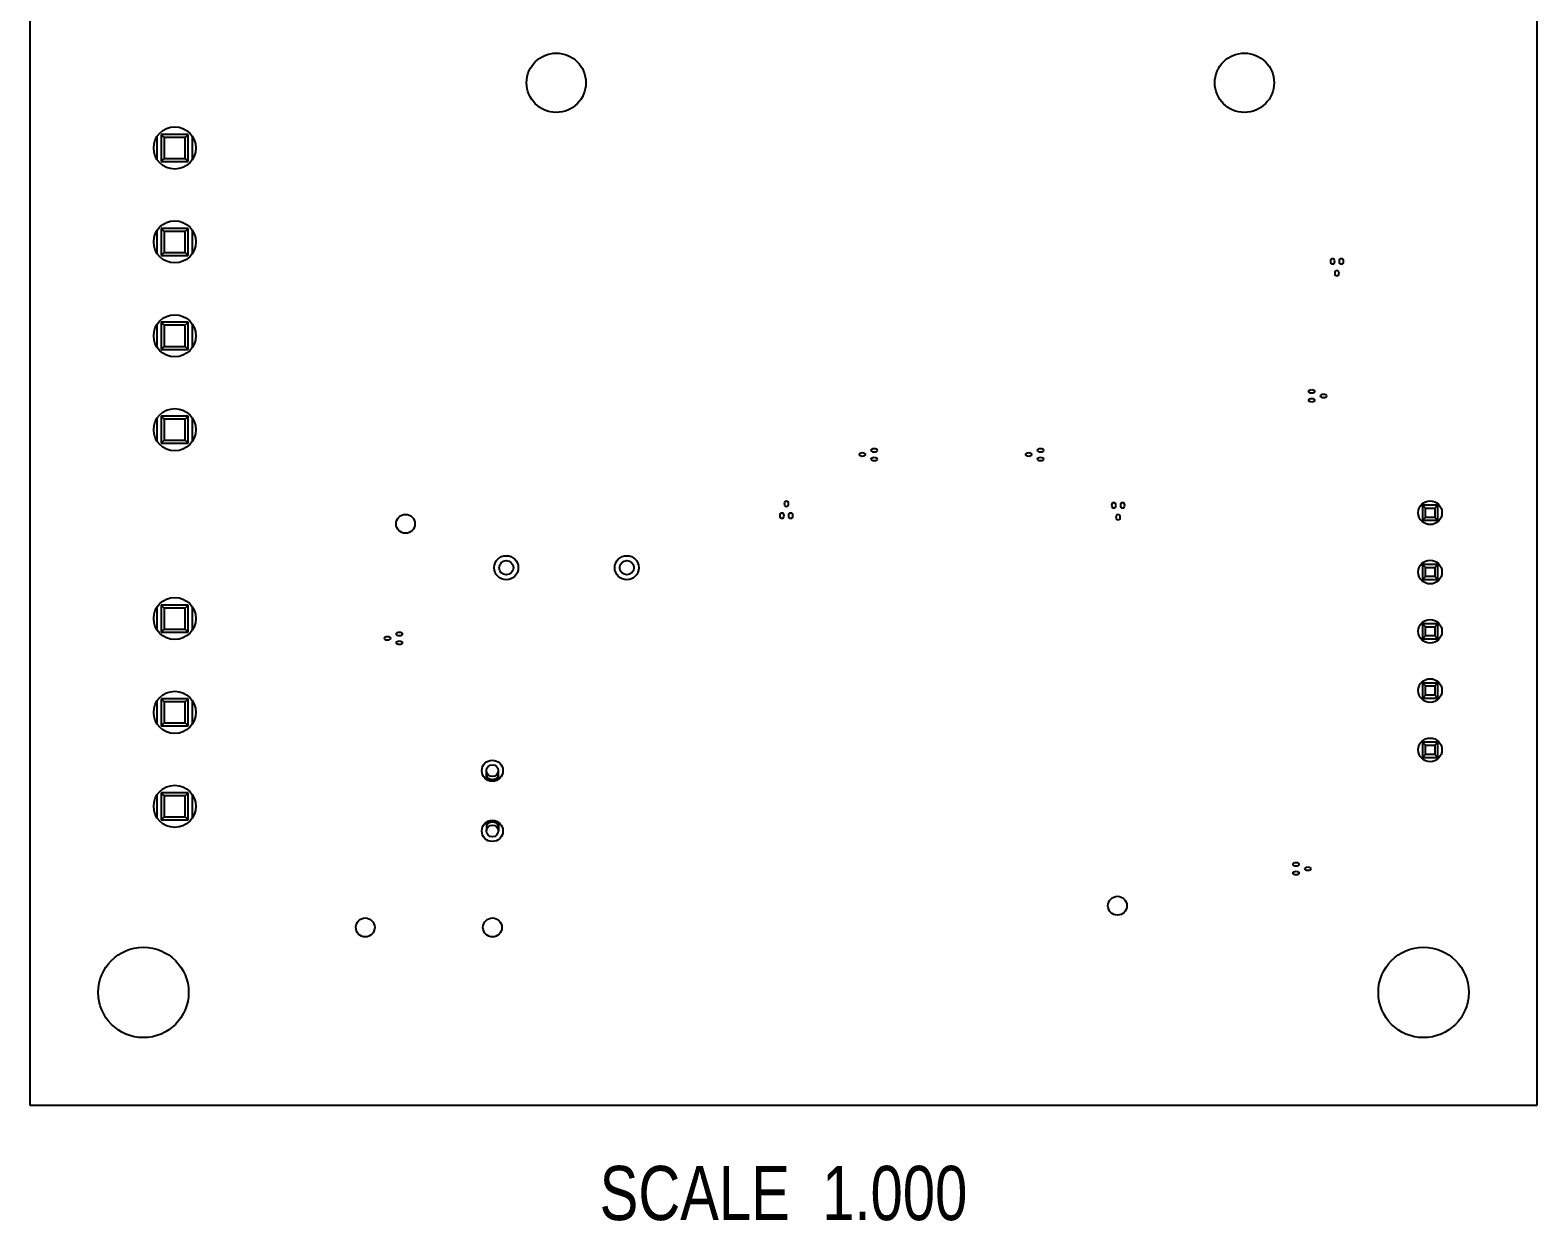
# Model space of a CAD drawing. Header units: inches. Extents: x 1.24 to 10.48, y 2 to 7.32.
# Drawn here: x 1.239 to 3.739, y 1.999 to 3.976 of the extents above; entities that cross this region are included whole.
import ezdxf

# ---------------------------------------------------------------- set-up
doc = ezdxf.new("R2010")
doc.units = ezdxf.units.IN
doc.header["$LTSCALE"] = 0.605
doc.header["$MEASUREMENT"] = 0
doc.layers.get('0').update_dxf_attribs({"linetype": 'CONTINUOUS'})
doc.styles.get("Standard").update_dxf_attribs({"font": 'txt', "width": 0.8})

msp = doc.modelspace()

# ---------------------------------------------------------------- linework, layer by layer
at = {"color": 7, "linetype": 'Continuous'}
for p, q in [((1.2385, 2.1904), (1.2385, 7.3154)), ((3.7385, 7.3154), (3.7385, 2.1904)), ((1.4561, 3.8026), (1.4611, 3.7976)), ((1.4561, 3.8026), (1.4561, 3.7577)), ((1.501, 3.8026), (1.4561, 3.8026)), ((1.4959, 3.7976), (1.501, 3.8026)), ((1.501, 3.7577), (1.501, 3.8026)), ((1.449, 3.7989), (1.449, 3.7614)), ((1.4611, 3.7976), (1.4611, 3.7627)), ((1.4959, 3.7976), (1.4611, 3.7976)), ((1.4959, 3.7627), (1.4959, 3.7976)), ((1.508, 3.7614), (1.508, 3.799)), ((1.4561, 3.7577), (1.4611, 3.7627)), ((1.4561, 3.7577), (1.501, 3.7577)), ((1.4611, 3.7627), (1.4959, 3.7627)), ((1.4959, 3.7627), (1.501, 3.7577)), ((1.449, 3.643), (1.449, 3.6055)), ((1.4561, 3.6467), (1.4611, 3.6417)), ((1.4561, 3.6467), (1.4561, 3.6018)), ((1.501, 3.6467), (1.4561, 3.6467)), ((1.4611, 3.6417), (1.4611, 3.6068)), ((1.4959, 3.6417), (1.4611, 3.6417)), ((1.4959, 3.6417), (1.501, 3.6467)), ((1.4959, 3.6068), (1.4959, 3.6417)), ((1.501, 3.6018), (1.501, 3.6467)), ((1.508, 3.6055), (1.508, 3.6431)), ((1.4561, 3.6018), (1.4611, 3.6068)), ((1.4561, 3.6018), (1.501, 3.6018)), ((1.4611, 3.6068), (1.4959, 3.6068)), ((1.4959, 3.6068), (1.501, 3.6018)), ((1.449, 3.4871), (1.449, 3.4496)), ((1.4561, 3.4908), (1.4611, 3.4858)), ((1.501, 3.4908), (1.4561, 3.4908)), ((1.4561, 3.4908), (1.4561, 3.4459)), ((1.4959, 3.4858), (1.4611, 3.4858)), ((1.4611, 3.4858), (1.4611, 3.4509)), ((1.4959, 3.4858), (1.501, 3.4908)), ((1.4959, 3.4509), (1.4959, 3.4858)), ((1.501, 3.4459), (1.501, 3.4908)), ((1.508, 3.4496), (1.508, 3.4872)), ((1.4561, 3.4459), (1.4611, 3.4509)), ((1.4611, 3.4509), (1.4959, 3.4509)), ((1.4959, 3.4509), (1.501, 3.4459)), ((1.4561, 3.4459), (1.501, 3.4459)), ((1.449, 3.3312), (1.449, 3.2937)), ((1.4561, 3.3349), (1.4611, 3.3299)), ((1.501, 3.3349), (1.4561, 3.3349)), ((1.4561, 3.3349), (1.4561, 3.29)), ((1.4959, 3.3299), (1.4611, 3.3299)), ((1.4611, 3.3299), (1.4611, 3.295)), ((1.4959, 3.3299), (1.501, 3.3349)), ((1.4959, 3.295), (1.4959, 3.3299)), ((1.501, 3.29), (1.501, 3.3349)), ((1.508, 3.2937), (1.508, 3.3313)), ((1.4561, 3.29), (1.4611, 3.295)), ((1.4561, 3.29), (1.501, 3.29)), ((1.4611, 3.295), (1.4959, 3.295)), ((1.4959, 3.295), (1.501, 3.29)), ((3.574, 3.1873), (3.5488, 3.1873)), ((3.5488, 3.1873), (3.5537, 3.1823)), ((3.5488, 3.1873), (3.5488, 3.1621)), ((3.5537, 3.1823), (3.569, 3.1823)), ((3.5537, 3.167), (3.5537, 3.1823)), ((3.574, 3.1873), (3.569, 3.1823)), ((3.569, 3.1823), (3.569, 3.167)), ((3.574, 3.1621), (3.574, 3.1873)), ((3.5537, 3.167), (3.5488, 3.1621)), ((3.5488, 3.1621), (3.574, 3.1621)), ((3.569, 3.167), (3.5537, 3.167)), ((3.569, 3.167), (3.574, 3.1621)), ((3.574, 3.0888), (3.5488, 3.0888)), ((3.5488, 3.0888), (3.5537, 3.0839)), ((3.5488, 3.0888), (3.5488, 3.0636)), ((3.5537, 3.0839), (3.569, 3.0839)), ((3.5537, 3.0686), (3.5537, 3.0839)), ((3.574, 3.0888), (3.569, 3.0839)), ((3.569, 3.0839), (3.569, 3.0686)), ((3.574, 3.0636), (3.574, 3.0888)), ((3.5537, 3.0686), (3.5488, 3.0636)), ((3.5488, 3.0636), (3.574, 3.0636)), ((3.569, 3.0686), (3.5537, 3.0686)), ((3.569, 3.0686), (3.574, 3.0636)), ((1.449, 3.0178), (1.449, 2.9803)), ((1.4561, 3.0215), (1.4611, 3.0165)), ((1.501, 3.0215), (1.4561, 3.0215)), ((1.4561, 3.0215), (1.4561, 2.9766)), ((1.4959, 3.0165), (1.4611, 3.0165)), ((1.4611, 3.0165), (1.4611, 2.9816)), ((1.4959, 3.0165), (1.501, 3.0215)), ((1.4959, 2.9816), (1.4959, 3.0165)), ((1.501, 2.9766), (1.501, 3.0215)), ((1.5081, 2.9803), (1.5081, 3.0179)), ((1.4561, 2.9766), (1.4611, 2.9816)), ((1.4561, 2.9766), (1.501, 2.9766)), ((1.4611, 2.9816), (1.4959, 2.9816)), ((1.4959, 2.9816), (1.501, 2.9766)), ((3.574, 2.9904), (3.5488, 2.9904)), ((3.5488, 2.9904), (3.5537, 2.9855)), ((3.5488, 2.9904), (3.5488, 2.9652)), ((3.5537, 2.9855), (3.569, 2.9855)), ((3.5537, 2.9701), (3.5537, 2.9855)), ((3.574, 2.9904), (3.569, 2.9855)), ((3.569, 2.9855), (3.569, 2.9701)), ((3.574, 2.9652), (3.574, 2.9904)), ((3.5537, 2.9701), (3.5488, 2.9652)), ((3.5488, 2.9652), (3.574, 2.9652)), ((3.569, 2.9701), (3.5537, 2.9701)), ((3.569, 2.9701), (3.574, 2.9652)), ((3.574, 2.892), (3.5488, 2.892)), ((3.5488, 2.892), (3.5537, 2.8871)), ((3.5488, 2.892), (3.5488, 2.8668)), ((3.5537, 2.8871), (3.569, 2.8871)), ((3.5537, 2.8717), (3.5537, 2.8871)), ((3.574, 2.892), (3.569, 2.8871)), ((3.569, 2.8871), (3.569, 2.8717)), ((3.574, 2.8668), (3.574, 2.892)), ((1.449, 2.8619), (1.449, 2.8244)), ((1.501, 2.8656), (1.4561, 2.8656)), ((1.4561, 2.8656), (1.4611, 2.8606)), ((1.4561, 2.8656), (1.4561, 2.8207)), ((1.4959, 2.8606), (1.4611, 2.8606)), ((1.4611, 2.8606), (1.4611, 2.8257)), ((1.4959, 2.8606), (1.501, 2.8656)), ((1.4959, 2.8257), (1.4959, 2.8606)), ((1.501, 2.8207), (1.501, 2.8656)), ((1.5081, 2.8244), (1.5081, 2.862)), ((3.5537, 2.8717), (3.5488, 2.8668)), ((3.5488, 2.8668), (3.574, 2.8668)), ((3.569, 2.8717), (3.5537, 2.8717)), ((3.569, 2.8717), (3.574, 2.8668)), ((1.4561, 2.8207), (1.4611, 2.8257)), ((1.4611, 2.8257), (1.4959, 2.8257)), ((1.4959, 2.8257), (1.501, 2.8207)), ((1.4561, 2.8207), (1.501, 2.8207)), ((3.574, 2.7936), (3.5488, 2.7936)), ((3.5488, 2.7936), (3.5537, 2.7886)), ((3.5488, 2.7936), (3.5488, 2.7684)), ((3.5537, 2.7886), (3.569, 2.7886)), ((3.5537, 2.7733), (3.5537, 2.7886)), ((3.574, 2.7936), (3.569, 2.7886)), ((3.569, 2.7886), (3.569, 2.7733)), ((3.574, 2.7684), (3.574, 2.7936)), ((3.5537, 2.7733), (3.5488, 2.7684)), ((3.5488, 2.7684), (3.574, 2.7684)), ((3.569, 2.7733), (3.5537, 2.7733)), ((3.569, 2.7733), (3.574, 2.7684)), ((1.9957, 2.7319), (1.9957, 2.7466)), ((2.0154, 2.7319), (2.0154, 2.7466)), ((1.449, 2.706), (1.449, 2.6685)), ((1.4561, 2.7097), (1.4611, 2.7047)), ((1.501, 2.7097), (1.4561, 2.7097)), ((1.4561, 2.7097), (1.4561, 2.6648)), ((1.4959, 2.7047), (1.4611, 2.7047)), ((1.4611, 2.7047), (1.4611, 2.6698)), ((1.4959, 2.7047), (1.501, 2.7097)), ((1.4959, 2.6698), (1.4959, 2.7047)), ((1.501, 2.6648), (1.501, 2.7097)), ((1.5081, 2.6685), (1.5081, 2.7061)), ((1.4561, 2.6648), (1.4611, 2.6698)), ((1.4561, 2.6648), (1.501, 2.6648)), ((1.4611, 2.6698), (1.4959, 2.6698)), ((1.4959, 2.6698), (1.501, 2.6648)), ((1.9957, 2.6609), (1.9957, 2.6464)), ((2.0154, 2.6609), (2.0154, 2.6464)), ((3.7385, 2.1904), (1.2385, 2.1904))]:
    msp.add_line(p, q, dxfattribs=at)
for centre, radius in [((2.1115, 3.8884), 0.0492), ((3.2533, 3.8884), 0.0492), ((1.4785, 3.7802), 0.035), ((1.4785, 3.6243), 0.035), ((1.4785, 3.4684), 0.035), ((1.4785, 3.3125), 0.035), ((3.5614, 3.1747), 0.0197), ((1.8614, 3.1563), 0.0157), ((2.0285, 3.0834), 0.02), ((2.2285, 3.0834), 0.02), ((2.0285, 3.0834), 0.0118), ((2.2285, 3.0834), 0.0118), ((3.5614, 3.0762), 0.0197), ((1.4785, 2.9991), 0.035), ((3.5614, 2.9778), 0.0197), ((1.4785, 2.8432), 0.035), ((3.5614, 2.8794), 0.0197), ((3.5614, 2.781), 0.0197), ((2.0055, 2.7464), 0.0175), ((2.0055, 2.7466), 0.00984), ((1.4785, 2.6873), 0.035), ((2.0055, 2.6464), 0.0175), ((2.0055, 2.6464), 0.00984), ((3.0426, 2.5223), 0.0157), ((1.7946, 2.4863), 0.0157), ((2.0056, 2.4863), 0.0157), ((1.4265, 2.3784), 0.075), ((3.5505, 2.3784), 0.075)]:
    msp.add_circle(centre, radius, dxfattribs=at)
for points in [[(3.3965, 3.592), (3.3965, 3.5952), (3.3975, 3.5968), (3.3996, 3.5968)], [(3.3996, 3.5871), (3.3975, 3.5871), (3.3965, 3.5887), (3.3965, 3.592)], [(3.3996, 3.5968), (3.4016, 3.5968), (3.4026, 3.5952), (3.4026, 3.592)], [(3.4026, 3.592), (3.4026, 3.5887), (3.4016, 3.5871), (3.3996, 3.5871)], [(3.4036, 3.5723), (3.4036, 3.5755), (3.4046, 3.5771), (3.4066, 3.5771)], [(3.4066, 3.5771), (3.4087, 3.5771), (3.4097, 3.5755), (3.4097, 3.5723)], [(3.4111, 3.592), (3.4111, 3.5952), (3.4121, 3.5968), (3.4142, 3.5968)], [(3.4142, 3.5871), (3.4121, 3.5871), (3.4111, 3.5887), (3.4111, 3.592)], [(3.4142, 3.5968), (3.4162, 3.5968), (3.4172, 3.5952), (3.4172, 3.592)], [(3.4172, 3.592), (3.4172, 3.5887), (3.4162, 3.5871), (3.4142, 3.5871)], [(3.4066, 3.5674), (3.4046, 3.5674), (3.4036, 3.569), (3.4036, 3.5723)], [(3.4097, 3.5723), (3.4097, 3.569), (3.4087, 3.5674), (3.4066, 3.5674)], [(3.3601, 3.3761), (3.3601, 3.3781), (3.3617, 3.3791), (3.365, 3.3791)], [(3.365, 3.373), (3.3617, 3.373), (3.3601, 3.374), (3.3601, 3.3761)], [(3.365, 3.3791), (3.3682, 3.3791), (3.3698, 3.3781), (3.3698, 3.3761)], [(3.3698, 3.3761), (3.3698, 3.374), (3.3682, 3.373), (3.365, 3.373)], [(3.3601, 3.3615), (3.3601, 3.3635), (3.3617, 3.3645), (3.365, 3.3645)], [(3.365, 3.3584), (3.3617, 3.3584), (3.3601, 3.3594), (3.3601, 3.3615)], [(3.365, 3.3645), (3.3682, 3.3645), (3.3698, 3.3635), (3.3698, 3.3615)], [(3.3698, 3.3615), (3.3698, 3.3594), (3.3682, 3.3584), (3.365, 3.3584)], [(3.3798, 3.3685), (3.3798, 3.3705), (3.3814, 3.3716), (3.3847, 3.3716)], [(3.3847, 3.3655), (3.3814, 3.3655), (3.3798, 3.3665), (3.3798, 3.3685)], [(3.3847, 3.3716), (3.3879, 3.3716), (3.3895, 3.3705), (3.3895, 3.3685)], [(3.3895, 3.3685), (3.3895, 3.3665), (3.3879, 3.3655), (3.3847, 3.3655)], [(2.6342, 3.2784), (2.6342, 3.2804), (2.6358, 3.2814), (2.6391, 3.2814)], [(2.6391, 3.2753), (2.6358, 3.2753), (2.6342, 3.2763), (2.6342, 3.2784)], [(2.6391, 3.2814), (2.6423, 3.2814), (2.6439, 3.2804), (2.6439, 3.2784)], [(2.6439, 3.2784), (2.6439, 3.2763), (2.6423, 3.2753), (2.6391, 3.2753)], [(2.9102, 3.2784), (2.9102, 3.2804), (2.9118, 3.2814), (2.9151, 3.2814)], [(2.9151, 3.2753), (2.9118, 3.2753), (2.9102, 3.2763), (2.9102, 3.2784)], [(2.9151, 3.2814), (2.9183, 3.2814), (2.9199, 3.2804), (2.9199, 3.2784)], [(2.9199, 3.2784), (2.9199, 3.2763), (2.9183, 3.2753), (2.9151, 3.2753)], [(2.6145, 3.2713), (2.6145, 3.2733), (2.6162, 3.2744), (2.6194, 3.2744)], [(2.6194, 3.2682), (2.6162, 3.2682), (2.6145, 3.2693), (2.6145, 3.2713)], [(2.6194, 3.2744), (2.6226, 3.2744), (2.6242, 3.2733), (2.6242, 3.2713)], [(2.6242, 3.2713), (2.6242, 3.2693), (2.6226, 3.2682), (2.6194, 3.2682)], [(2.6342, 3.2638), (2.6342, 3.2658), (2.6358, 3.2668), (2.6391, 3.2668)], [(2.6391, 3.2607), (2.6358, 3.2607), (2.6342, 3.2617), (2.6342, 3.2638)], [(2.6391, 3.2668), (2.6423, 3.2668), (2.6439, 3.2658), (2.6439, 3.2638)], [(2.6439, 3.2638), (2.6439, 3.2617), (2.6423, 3.2607), (2.6391, 3.2607)], [(2.8905, 3.2713), (2.8905, 3.2733), (2.8922, 3.2744), (2.8954, 3.2744)], [(2.8954, 3.2682), (2.8922, 3.2682), (2.8905, 3.2693), (2.8905, 3.2713)], [(2.8954, 3.2744), (2.8986, 3.2744), (2.9002, 3.2733), (2.9002, 3.2713)], [(2.9002, 3.2713), (2.9002, 3.2693), (2.8986, 3.2682), (2.8954, 3.2682)], [(2.9102, 3.2638), (2.9102, 3.2658), (2.9118, 3.2668), (2.9151, 3.2668)], [(2.9151, 3.2607), (2.9118, 3.2607), (2.9102, 3.2617), (2.9102, 3.2638)], [(2.9151, 3.2668), (2.9183, 3.2668), (2.9199, 3.2658), (2.9199, 3.2638)], [(2.9199, 3.2638), (2.9199, 3.2617), (2.9183, 3.2607), (2.9151, 3.2607)], [(2.4904, 3.1895), (2.4904, 3.1928), (2.4914, 3.1944), (2.4934, 3.1944)], [(2.4934, 3.1847), (2.4914, 3.1847), (2.4904, 3.1863), (2.4904, 3.1895)], [(2.4934, 3.1944), (2.4955, 3.1944), (2.4965, 3.1928), (2.4965, 3.1895)], [(2.4965, 3.1895), (2.4965, 3.1863), (2.4955, 3.1847), (2.4934, 3.1847)], [(3.0335, 3.187), (3.0335, 3.1902), (3.0345, 3.1918), (3.0366, 3.1918)], [(3.0366, 3.1821), (3.0345, 3.1821), (3.0335, 3.1837), (3.0335, 3.187)], [(3.0366, 3.1918), (3.0386, 3.1918), (3.0396, 3.1902), (3.0396, 3.187)], [(3.0396, 3.187), (3.0396, 3.1837), (3.0386, 3.1821), (3.0366, 3.1821)], [(3.0481, 3.187), (3.0481, 3.1902), (3.0491, 3.1918), (3.0512, 3.1918)], [(3.0512, 3.1821), (3.0491, 3.1821), (3.0481, 3.1837), (3.0481, 3.187)], [(3.0512, 3.1918), (3.0532, 3.1918), (3.0542, 3.1902), (3.0542, 3.187)], [(3.0542, 3.187), (3.0542, 3.1837), (3.0532, 3.1821), (3.0512, 3.1821)], [(2.4828, 3.1699), (2.4828, 3.1731), (2.4838, 3.1747), (2.4859, 3.1747)], [(2.4859, 3.165), (2.4838, 3.165), (2.4828, 3.1666), (2.4828, 3.1699)], [(2.4859, 3.1747), (2.4879, 3.1747), (2.4889, 3.1731), (2.4889, 3.1699)], [(2.4889, 3.1699), (2.4889, 3.1666), (2.4879, 3.165), (2.4859, 3.165)], [(2.4974, 3.1699), (2.4974, 3.1731), (2.4984, 3.1747), (2.5005, 3.1747)], [(2.5005, 3.165), (2.4984, 3.165), (2.4974, 3.1666), (2.4974, 3.1699)], [(2.5005, 3.1747), (2.5025, 3.1747), (2.5035, 3.1731), (2.5035, 3.1699)], [(2.5035, 3.1699), (2.5035, 3.1666), (2.5025, 3.165), (2.5005, 3.165)], [(3.0406, 3.1673), (3.0406, 3.1705), (3.0416, 3.1721), (3.0436, 3.1721)], [(3.0436, 3.1624), (3.0416, 3.1624), (3.0406, 3.164), (3.0406, 3.1673)], [(3.0436, 3.1721), (3.0457, 3.1721), (3.0467, 3.1705), (3.0467, 3.1673)], [(3.0467, 3.1673), (3.0467, 3.164), (3.0457, 3.1624), (3.0436, 3.1624)], [(1.8462, 2.9734), (1.8462, 2.9754), (1.8478, 2.9764), (1.8511, 2.9764)], [(1.8511, 2.9764), (1.8543, 2.9764), (1.8559, 2.9754), (1.8559, 2.9734)], [(1.8265, 2.9663), (1.8265, 2.9683), (1.8282, 2.9694), (1.8314, 2.9694)], [(1.8314, 2.9632), (1.8282, 2.9632), (1.8265, 2.9643), (1.8265, 2.9663)], [(1.8314, 2.9694), (1.8346, 2.9694), (1.8362, 2.9683), (1.8362, 2.9663)], [(1.8362, 2.9663), (1.8362, 2.9643), (1.8346, 2.9632), (1.8314, 2.9632)], [(1.8511, 2.9703), (1.8478, 2.9703), (1.8462, 2.9713), (1.8462, 2.9734)], [(1.8462, 2.9588), (1.8462, 2.9608), (1.8478, 2.9618), (1.8511, 2.9618)], [(1.8511, 2.9557), (1.8478, 2.9557), (1.8462, 2.9567), (1.8462, 2.9588)], [(1.8559, 2.9734), (1.8559, 2.9713), (1.8543, 2.9703), (1.8511, 2.9703)], [(1.8511, 2.9618), (1.8543, 2.9618), (1.8559, 2.9608), (1.8559, 2.9588)], [(1.8559, 2.9588), (1.8559, 2.9567), (1.8543, 2.9557), (1.8511, 2.9557)], [(3.3341, 2.5911), (3.3341, 2.5931), (3.3357, 2.5941), (3.339, 2.5941)], [(3.339, 2.588), (3.3357, 2.588), (3.3341, 2.589), (3.3341, 2.5911)], [(3.3341, 2.5765), (3.3341, 2.5785), (3.3357, 2.5795), (3.339, 2.5795)], [(3.339, 2.5734), (3.3357, 2.5734), (3.3341, 2.5744), (3.3341, 2.5765)], [(3.339, 2.5941), (3.3422, 2.5941), (3.3438, 2.5931), (3.3438, 2.5911)], [(3.3438, 2.5911), (3.3438, 2.589), (3.3422, 2.588), (3.339, 2.588)], [(3.339, 2.5795), (3.3422, 2.5795), (3.3438, 2.5785), (3.3438, 2.5765)], [(3.3438, 2.5765), (3.3438, 2.5744), (3.3422, 2.5734), (3.339, 2.5734)], [(3.3538, 2.5835), (3.3538, 2.5855), (3.3554, 2.5866), (3.3587, 2.5866)], [(3.3587, 2.5805), (3.3554, 2.5805), (3.3538, 2.5815), (3.3538, 2.5835)], [(3.3587, 2.5866), (3.3619, 2.5866), (3.3635, 2.5855), (3.3635, 2.5835)], [(3.3635, 2.5835), (3.3635, 2.5815), (3.3619, 2.5805), (3.3587, 2.5805)]]:
    msp.add_open_spline(points, degree=3, dxfattribs=at)
at = {"color": 9, "linetype": 'Continuous'}
for points, knots in [([(1.9957, 2.739), (1.9957, 2.7389), (1.9957, 2.7387), (1.9957, 2.7383), (1.9958, 2.738), (1.9959, 2.7376), (1.996, 2.7373), (1.9961, 2.737), (1.9963, 2.7367), (1.9964, 2.7363), (1.9966, 2.736), (1.9969, 2.7356), (1.9974, 2.7351), (1.9979, 2.7346), (1.9986, 2.7341), (1.9993, 2.7336), (2.0001, 2.7332), (2.0009, 2.7329), (2.0018, 2.7326), (2.0027, 2.7323), (2.0036, 2.7322), (2.0046, 2.7321), (2.0052, 2.732), (2.0055, 2.732)], [0, 0, 0, 0, 0.025711, 0.051483, 0.077378, 0.103454, 0.129767, 0.156368, 0.183306, 0.210623, 0.238356, 0.266538, 0.324322, 0.38414, 0.446043, 0.510004, 0.575919, 0.643624, 0.7129, 0.783485, 0.855082, 0.927366, 1, 1, 1, 1]), ([(2.0026, 2.7292), (2.0023, 2.7292), (2.0019, 2.7293), (2.0012, 2.7296), (2.0005, 2.7298), (1.9998, 2.7301), (1.9992, 2.7305), (1.9986, 2.7308), (1.9981, 2.7312), (1.9976, 2.7317), (1.9972, 2.7321), (1.9968, 2.7326), (1.9965, 2.733), (1.9963, 2.7334), (1.9962, 2.7336), (1.9961, 2.7339), (1.996, 2.7342), (1.9959, 2.7344), (1.9958, 2.7347), (1.9958, 2.735), (1.9957, 2.7353), (1.9957, 2.7355), (1.9957, 2.7357), (1.9957, 2.7358)], [0, 0, 0, 0, 0.073302, 0.145532, 0.216505, 0.286062, 0.354069, 0.420425, 0.485061, 0.547949, 0.609103, 0.668587, 0.726509, 0.754942, 0.783049, 0.810857, 0.838397, 0.865702, 0.892807, 0.91975, 0.946569, 0.973305, 1, 1, 1, 1]), ([(2.0055, 2.732), (2.0059, 2.732), (2.0065, 2.7321), (2.0075, 2.7322), (2.0084, 2.7323), (2.0093, 2.7326), (2.0102, 2.7329), (2.011, 2.7332), (2.0118, 2.7336), (2.0125, 2.7341), (2.0131, 2.7346), (2.0137, 2.7351), (2.0141, 2.7356), (2.0144, 2.736), (2.0146, 2.7363), (2.0148, 2.7367), (2.015, 2.737), (2.0151, 2.7373), (2.0152, 2.7376), (2.0153, 2.738), (2.0153, 2.7383), (2.0154, 2.7387), (2.0154, 2.7389), (2.0154, 2.739)], [0, 0, 0, 0, 0.072634, 0.144918, 0.216515, 0.2871, 0.356376, 0.424081, 0.489996, 0.553957, 0.61586, 0.675678, 0.733462, 0.761644, 0.789377, 0.816694, 0.843632, 0.870233, 0.896546, 0.922622, 0.948517, 0.974289, 1, 1, 1, 1]), ([(2.0154, 2.7358), (2.0154, 2.7357), (2.0154, 2.7355), (2.0154, 2.7353), (2.0153, 2.735), (2.0153, 2.7347), (2.0152, 2.7344), (2.0151, 2.7342), (2.015, 2.7339), (2.0149, 2.7336), (2.0148, 2.7334), (2.0146, 2.733), (2.0143, 2.7326), (2.0139, 2.7321), (2.0135, 2.7317), (2.013, 2.7313), (2.0125, 2.7309), (2.0119, 2.7305), (2.0113, 2.7301), (2.0106, 2.7298), (2.01, 2.7296), (2.0093, 2.7293), (2.0088, 2.7292), (2.0085, 2.7292)], [0, 0, 0, 0, 0.026712, 0.053465, 0.080301, 0.107259, 0.134378, 0.161697, 0.189249, 0.217067, 0.245183, 0.273622, 0.331553, 0.391037, 0.452186, 0.515061, 0.57968, 0.646014, 0.714, 0.783535, 0.85449, 0.926705, 1, 1, 1, 1]), ([(1.9957, 2.6572), (1.9957, 2.6574), (1.9957, 2.6577), (1.9958, 2.6581), (1.9959, 2.6585), (1.996, 2.6589), (1.9962, 2.6594), (1.9964, 2.6598), (1.9966, 2.6602), (1.9969, 2.6606), (1.9972, 2.6609), (1.9977, 2.6614), (1.9982, 2.6619), (1.9987, 2.6623), (1.9993, 2.6627), (1.9998, 2.6629), (2.0002, 2.6631)], [0, 0, 0, 0, 0.055707, 0.111628, 0.16797, 0.22493, 0.282688, 0.341407, 0.401227, 0.462262, 0.524603, 0.588316, 0.719932, 0.787913, 0.857293, 1, 1, 1, 1]), ([(2.0055, 2.661), (2.0052, 2.661), (2.0046, 2.661), (2.0036, 2.6609), (2.0027, 2.6607), (2.0018, 2.6605), (2.0009, 2.6602), (2.0001, 2.6598), (1.9993, 2.6594), (1.9986, 2.659), (1.9979, 2.6585), (1.9974, 2.6579), (1.9969, 2.6574), (1.9966, 2.657), (1.9964, 2.6567), (1.9963, 2.6564), (1.9961, 2.6561), (1.996, 2.6557), (1.9959, 2.6554), (1.9958, 2.6551), (1.9957, 2.6547), (1.9957, 2.6544), (1.9957, 2.6541), (1.9957, 2.654)], [0, 0, 0, 0, 0.072634, 0.144918, 0.216515, 0.2871, 0.356376, 0.424081, 0.489996, 0.553957, 0.61586, 0.675678, 0.733462, 0.761644, 0.789377, 0.816694, 0.843632, 0.870233, 0.896546, 0.922622, 0.948517, 0.974289, 1, 1, 1, 1]), ([(2.0154, 2.654), (2.0154, 2.6541), (2.0154, 2.6544), (2.0153, 2.6547), (2.0153, 2.6551), (2.0152, 2.6554), (2.0151, 2.6557), (2.015, 2.6561), (2.0148, 2.6564), (2.0146, 2.6567), (2.0144, 2.657), (2.0141, 2.6574), (2.0137, 2.6579), (2.0131, 2.6585), (2.0125, 2.659), (2.0118, 2.6594), (2.011, 2.6598), (2.0102, 2.6602), (2.0093, 2.6605), (2.0084, 2.6607), (2.0075, 2.6609), (2.0065, 2.661), (2.0059, 2.661), (2.0055, 2.661)], [0, 0, 0, 0, 0.025711, 0.051483, 0.077378, 0.103454, 0.129767, 0.156368, 0.183306, 0.210623, 0.238356, 0.266538, 0.324322, 0.38414, 0.446043, 0.510004, 0.575919, 0.643624, 0.7129, 0.783485, 0.855082, 0.927366, 1, 1, 1, 1]), ([(2.0109, 2.6631), (2.0113, 2.6629), (2.0118, 2.6626), (2.0124, 2.6623), (2.0129, 2.6618), (2.0134, 2.6614), (2.0139, 2.6609), (2.0142, 2.6605), (2.0145, 2.6602), (2.0147, 2.6598), (2.0149, 2.6594), (2.0151, 2.6589), (2.0152, 2.6585), (2.0153, 2.6581), (2.0154, 2.6577), (2.0154, 2.6574), (2.0154, 2.6572)], [0, 0, 0, 0, 0.142649, 0.212001, 0.279957, 0.411537, 0.475239, 0.537575, 0.598612, 0.658439, 0.717172, 0.774951, 0.831936, 0.888307, 0.944259, 1, 1, 1, 1])]:
    msp.add_open_spline(points, degree=3, knots=knots, dxfattribs=at)

# ---------------------------------------------------------------- texts
at = {"color": 2, "linetype": 'Continuous', "insert": (2.4885, 2.0904), "char_height": 0.09, "width": 0.864, "attachment_point": 2, "line_spacing_factor": 0.9}
msp.add_mtext('SCALE  1.000', dxfattribs=at)

doc.saveas('drawing.dxf')
